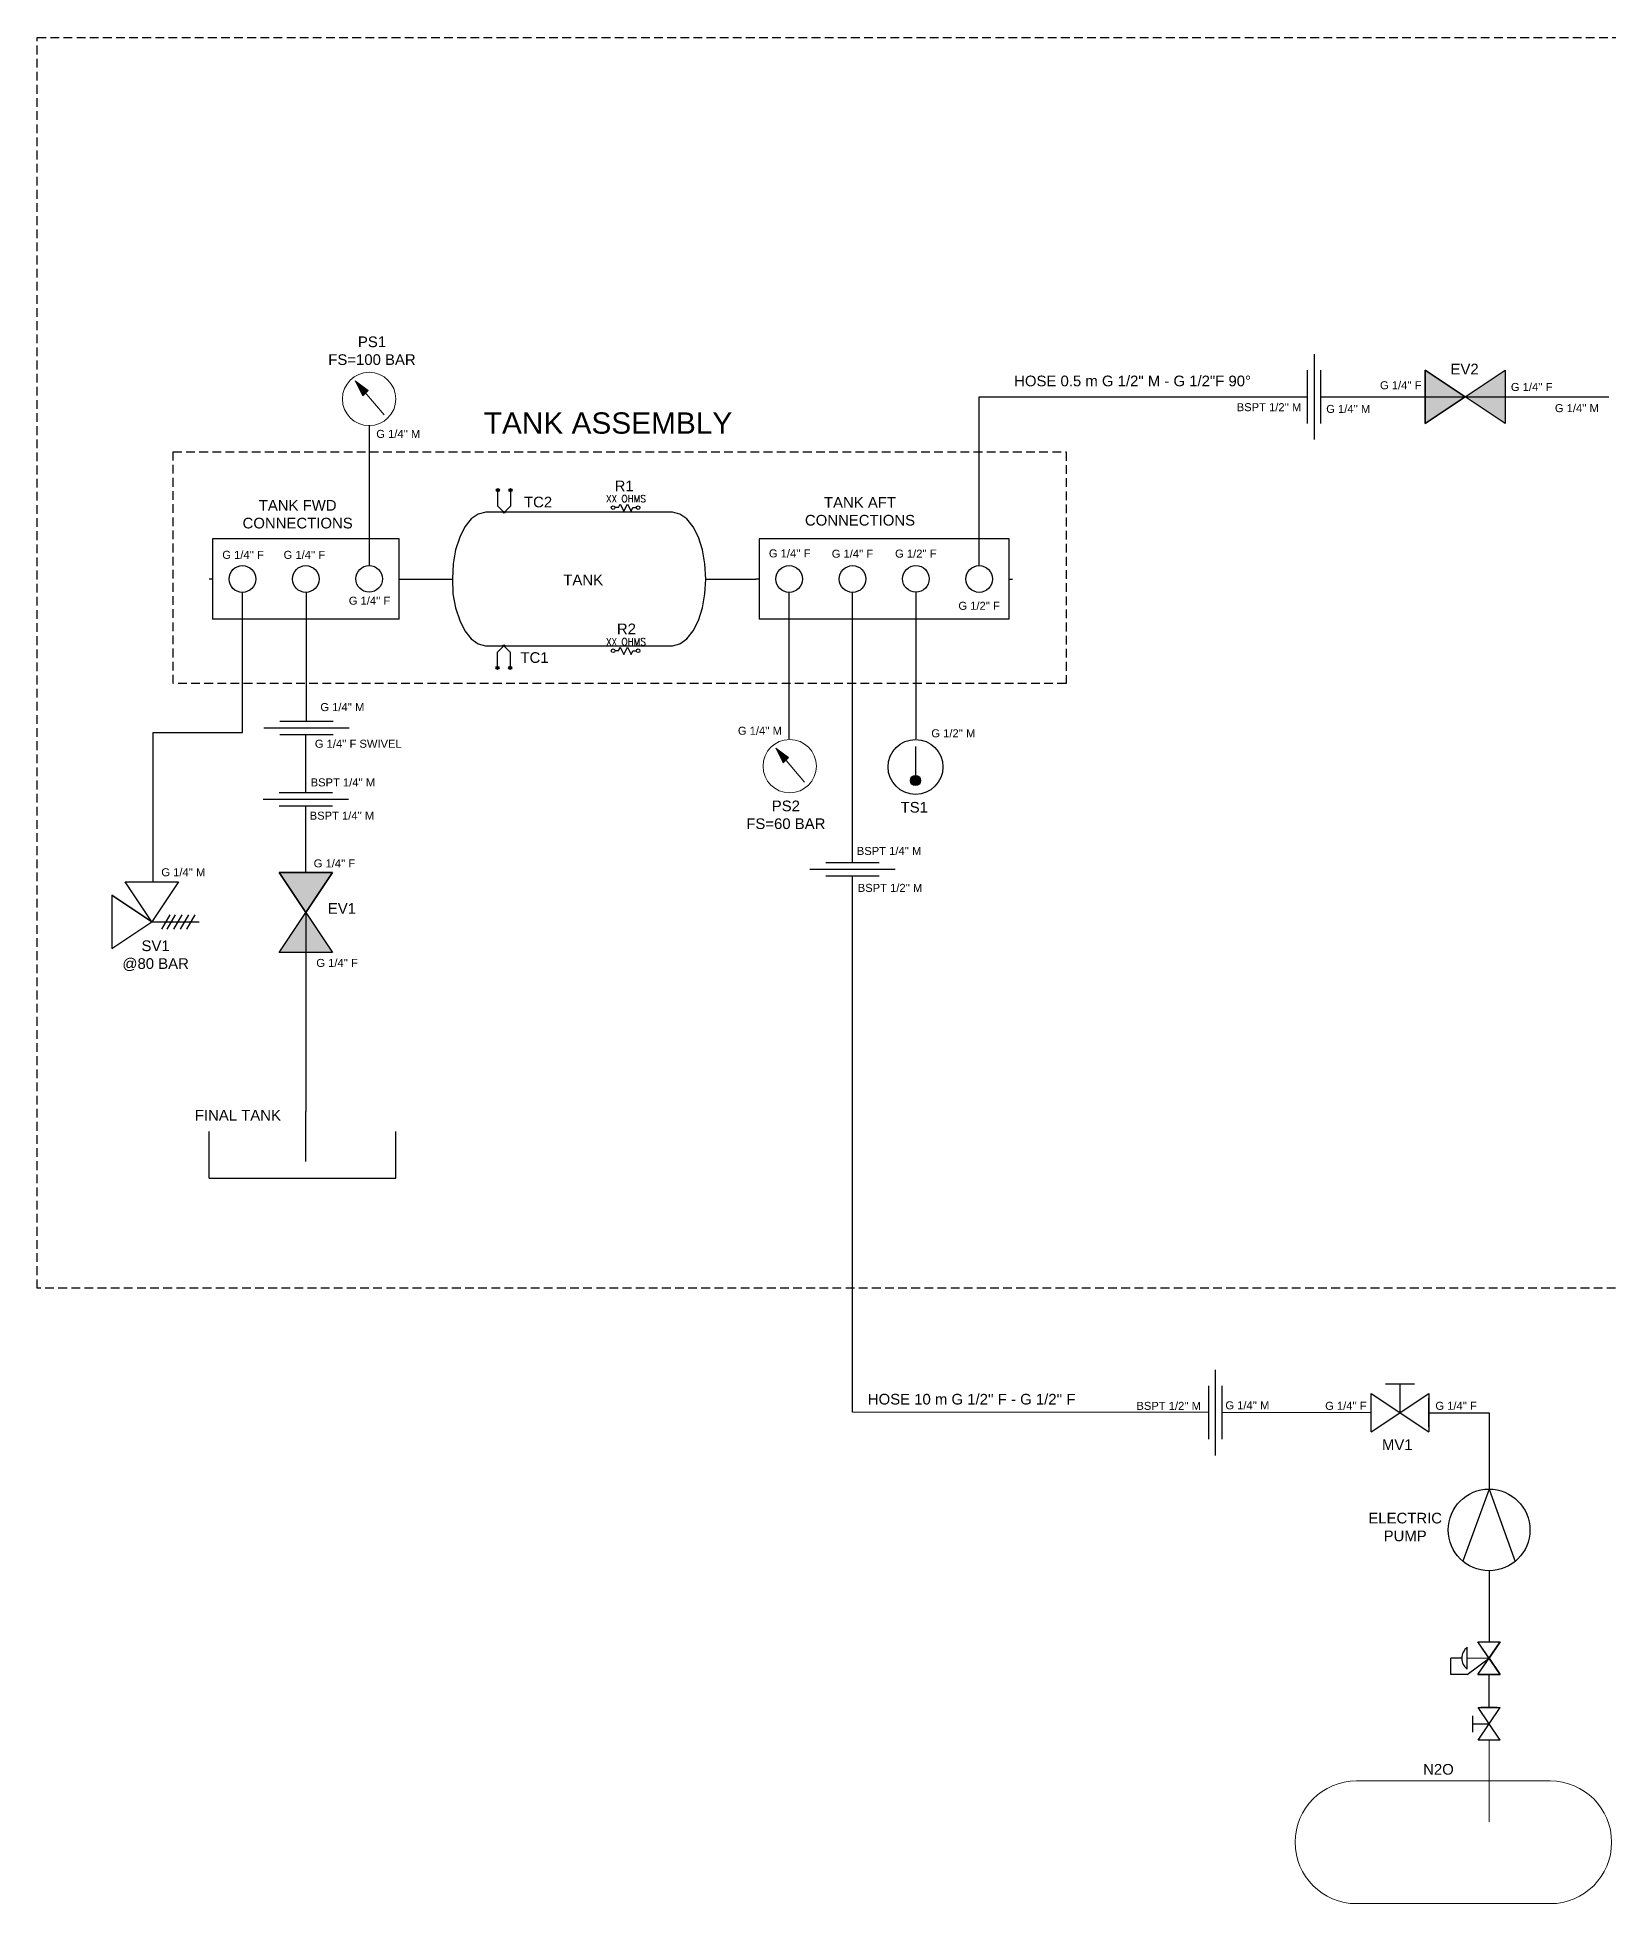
# Model space of a CAD drawing. Header units: inches. Extents: x 35.2 to 102.5, y -15.3 to 27.4.
# Drawn here: x 35.2 to 71.12, y -15.3 to 27.36 of the extents above; entities that cross this region are included whole.
import ezdxf
from ezdxf.enums import TextEntityAlignment as Align

# ---------------------------------------------------------------- set-up
doc = ezdxf.new("R2010")
doc.units = ezdxf.units.IN
doc.header["$MEASUREMENT"] = 0
doc.linetypes.add('TransientTextAxis', pattern=[0.3, 0.2, -0.1, 0, 0])
for name, color, linetype in [('MISC', 7, 'Continuous'), ('SYMS', 7, 'Continuous'), ('WIRES', 7, 'Continuous')]:
    doc.layers.add(name, color=color, linetype=linetype)
doc.styles.add('SIMPLEX', font='SIMPLEX')
doc.styles.add('WD', font='romans.shx')

# ---------------------------------------------------------------- blocks, each defined once
blk = doc.blocks.new('HRE1T')
for p, q in [((-0.125, 0), (-0.188, 0)), ((-0.125, 0), (-0.094, 0.062)), ((-0.094, 0.062), (-0.031, -0.062)), ((-0.031, -0.062), (0.031, 0.062)), ((0.031, 0.062), (0.094, -0.062)), ((0.094, -0.062), (0.125, 0)), ((0.125, 0), (0.188, 0))]:
    blk.add_line(p, q)
for centre in [(-0.218, 0), (0.218, 0)]:
    blk.add_circle(centre, 0.0322)
at = {"style": 'WD'}
for tag, width, p in [('INST', 0.7, (0, 0.888)), ('DESC1', 0.7, (0, 0.562)), ('LOC', 0.7, (0, 0.719)), ('DESC2', 0.7, (0, 0.406)), ('RATING1', 0.9, (0.006, 0.094))]:
    blk.add_attdef(tag, text='', height=0.125, dxfattribs=dict(at, width=width)).set_placement(p, align=Align.CENTER)
blk.add_attdef('TAG1', text='', height=0.125, dxfattribs=at).set_placement((0, 0.25), align=Align.CENTER)
for tag, p, height, flags in [('X4TERM01', (-0.25, 0), 0.0125, 1), ('FAMILY', (0.205, 0.152), 0.01, 9), ('X1TERM02', (0.25, 0), 0.0125, 1)]:
    blk.add_attdef(tag, p, '', height=height, dxfattribs=dict(at, flags=flags))
at = {"linetype": 'Continuous', "style": 'WD', "flags": 9}
for tag, p in [('ASSYCODE', (0.219, 0.062)), ('MFG', (0.228, 0.089)), ('CAT', (0.23, 0.108))]:
    blk.add_attdef(tag, text='', height=0.01, dxfattribs=at).set_placement(p, align=Align.CENTER)
at = {"linetype": 'Continuous', "style": 'WD', "flags": 8}
blk.add_attdef('TERM01', text='', height=0.125, dxfattribs=at).set_placement((-0.312, -0.047), align=Align.TOP_RIGHT)
at = {"style": 'WD', "width": 0.9}
blk.add_attdef('RATING2', text='', height=0.125, dxfattribs=at).set_placement((0.006, -0.125), align=Align.TOP_CENTER)
at = {"linetype": 'Continuous', "style": 'WD', "flags": 8}
blk.add_attdef('TERM02', text='', height=0.125, dxfattribs=at).set_placement((0.312, -0.047), align=Align.TOP_LEFT)
blk = doc.blocks.new('VTK1_TANK')
at = {"ltscale": 3.2258}
for p, q in [((0.174, 0.565), (0.117, 0.49)), ((0.242, 0.609), (0.174, 0.565)), ((0.312, 0.625), (0.242, 0.609)), ((2.062, 0.625), (0.312, 0.625)), ((2.13, 0.609), (2.062, 0.625)), ((2.198, 0.565), (2.13, 0.609)), ((2.255, 0.49), (2.198, 0.565)), ((0.117, 0.49), (0.068, 0.391)), ((0.068, -0.388), (0.117, -0.487)), ((0.117, -0.487), (0.174, -0.562)), ((2.198, -0.562), (2.255, -0.487)), ((0.174, -0.562), (0.242, -0.607)), ((0.242, -0.607), (0.31, -0.625)), ((0.312, -0.625), (2.062, -0.625)), ((2.062, -0.625), (2.13, -0.607)), ((2.13, -0.607), (2.198, -0.562))]:
    blk.add_line(p, q, dxfattribs=at)
at = {"ltscale": 25.4, "flags": 128}
blk.add_lwpolyline([(2.062, -0.625), (2.13, -0.607), (2.198, -0.562), (2.255, -0.487), (2.305, -0.388), (2.344, -0.271), (2.364, -0.138), (2.375, 0), (2.364, 0.141), (2.344, 0.273), (2.305, 0.391), (2.255, 0.49), (2.198, 0.565), (2.13, 0.609), (2.062, 0.625), (0.312, 0.625), (0.242, 0.609), (0.174, 0.565), (0.117, 0.49), (0.068, 0.391), (0.029, 0.273), (0.008, 0.141), (0, 0.003), (0.005, -0.138), (0.029, -0.271), (0.068, -0.388), (0.117, -0.487), (0.174, -0.562), (0.242, -0.607), (0.31, -0.625)], close=True, dxfattribs=at)
at = {"style": 'WD'}
blk.add_attdef('XREF', (2.406, 0.291), '', height=0.0625, rotation=0.0625, dxfattribs=at)
for tag, p in [('INST', (1.203, 0.17)), ('LOC', (1.179, 0.008)), ('TAG1', (1.197, -0.201))]:
    blk.add_attdef(tag, text='', height=0.125, dxfattribs=at).set_placement(p, align=Align.CENTER)
blk.add_attdef('TERM01', text='', height=0.0625, dxfattribs=at).set_placement((-0.03, 0.018), align=Align.RIGHT)
for tag, p, height in [('X4TERM01', (0, 0), 0.005), ('X1TERM02', (2.375, 0), 0.005), ('TERM02', (2.41, 0.021), 0.0625), ('RATING1', (2.442, -0.235), 0.125), ('DESC1', (2.442, -0.451), 0.125), ('DESC2', (2.442, -0.635), 0.125), ('DESC3', (2.442, -0.825), 0.125), ('WDTAGALT', (2.466, -1.015), 0.125)]:
    blk.add_attdef(tag, p, '', height=height, dxfattribs=at)
at = {"style": 'WD', "flags": 1}
for tag, p in [('WDTYPE', (1.088, 0.053)), ('FAMILY', (1.204, 0.105)), ('CAT', (1.201, 0.073)), ('MFG', (1.203, 0.038)), ('ASSYCODE', (1.231, 0.003))]:
    blk.add_attdef(tag, text='', height=0.01, dxfattribs=at).set_placement(p, align=Align.CENTER)
blk = doc.blocks.new('HTK1_RESERVOIR')
for p, q in [((0, -0.469), (0, 0)), ((-0.906, -0.625), (-0.906, -0.188)), ((0.844, -0.625), (0.844, -0.188)), ((-0.906, -0.625), (0.844, -0.625))]:
    blk.add_line(p, q)
at = {"style": 'WD', "width": 0.7}
for tag, p in [('INST', (-0.977, 0.156)), ('LOC', (-0.977, 0)), ('TAG1', (-0.977, -0.156))]:
    blk.add_attdef(tag, text='', height=0.125, dxfattribs=at).set_placement(p, align=Align.RIGHT)
at = {"style": 'WD'}
for tag, p, height, flags in [('X2TERM01', (0, 0), 0.005, 1), ('WDBLKNAM', (-0.573, -0.68), 0.01, 9), ('FAMILY', (-0.571, -0.563), 0.01, 9)]:
    blk.add_attdef(tag, p, '', height=height, dxfattribs=dict(at, flags=flags))
at = {"style": 'WD', "width": 0.7}
for tag, p, height in [('TERM01', (0.012, -0.062), 0.0625), ('RATING1', (0.938, -0.688), 0.125)]:
    blk.add_attdef(tag, p, '', height=height, dxfattribs=at)
at = {"style": 'WD'}
blk.add_attdef('XREF', text='', height=0.0625, dxfattribs=at).set_placement((-0.938, -0.688), align=Align.RIGHT)
at = {"linetype": 'Continuous', "style": 'WD', "flags": 9}
for tag, p in [('CAT', (-0.571, -0.594)), ('ASSYCODE', (-0.571, -0.656)), ('MFG', (-0.571, -0.625))]:
    blk.add_attdef(tag, p, '', height=0.01, dxfattribs=at)
at = {"flags": 1}
blk.add_attdef('WDTYPE', (-0.571, -0.75), '', height=0.01, dxfattribs=at)
at = {"style": 'WD', "width": 0.7}
for tag, p in [('DESC1', (-0.008, -0.844)), ('DESC2', (-0.008, -1)), ('WDTAGALT', (-0.008, -1.344)), ('DESC3', (-0.008, -1.188))]:
    blk.add_attdef(tag, text='', height=0.125, dxfattribs=at).set_placement(p, align=Align.CENTER)
blk = doc.blocks.new('HMN1_MANIFOLD_3P')
for p, q in [((1.75, 0.375), (0, 0.375)), ((0, 0.375), (0, -0.375)), ((1.75, -0.375), (1.75, 0.375)), ((0, 0), (-0.031, 0)), ((1.75, 0), (1.781, 0)), ((1.75, -0.375), (0, -0.375))]:
    blk.add_line(p, q)
for centre in [(0.281, 0), (0.875, 0), (1.469, 0.001)]:
    blk.add_circle(centre, 0.125)
at = {"style": 'WD', "width": 0.7}
for tag, height, p in [('INST', 0.125, (-0.062, 0.781)), ('LOC', 0.125, (-0.062, 0.625)), ('TAG1', 0.125, (-0.062, 0.469)), ('TERM01', 0.0625, (-0.062, 0.062)), ('RATING1', 0.125, (-0.062, -0.594)), ('DESC1', 0.125, (-0.064, -0.747)), ('DESC2', 0.125, (-0.064, -0.904)), ('DESC3', 0.125, (-0.064, -1.06)), ('WDTAGALT', 0.125, (-0.064, -1.216))]:
    blk.add_attdef(tag, text='', height=height, dxfattribs=at).set_placement(p, align=Align.RIGHT)
at = {"style": 'WD', "flags": 1}
for tag, p in [('X4TERM01', (-0.031, 0)), ('X2TERM03', (0.281, 0.125)), ('X2TERM05', (0.875, 0.125)), ('X2TERM07', (1.469, 0.125)), ('X1TERM08', (1.781, 0)), ('X8TERM02', (0.281, -0.125)), ('X8TERM04', (0.875, -0.125)), ('X8TERM06', (1.469, -0.123))]:
    blk.add_attdef(tag, p, '', height=0.005, rotation=90, dxfattribs=at)
at = {"style": 'WD'}
for tag, p, flags in [('WDTYPE', (0.062, 0.062), 1), ('WDBLKNAM', (1.611, -0.469), 9), ('FAMILY', (1.612, -0.5), 9)]:
    blk.add_attdef(tag, p, '', height=0.01, dxfattribs=dict(at, flags=flags))
at = {"style": 'WD', "width": 0.7}
blk.add_attdef('TERM08', (1.812, 0.062), '', height=0.0625, dxfattribs=at)
at = {"style": 'WD'}
blk.add_attdef('XREF', (1.812, -0.25), '', height=0.0625, dxfattribs=at)
at = {"linetype": 'Continuous', "style": 'WD', "flags": 9}
for tag, p in [('MFG', (1.625, -0.531)), ('CAT', (1.625, -0.562)), ('ASSYCODE', (1.65, -0.594))]:
    blk.add_attdef(tag, text='', height=0.01, dxfattribs=at).set_placement(p, align=Align.CENTER)
blk = doc.blocks.new('VMT1_PRESSURE_GAUGE')
blk.add_hatch(color=7).paths.add_polyline_path([(-0.13, 0.17), (-0.06, 0.03), (-0.01, 0.08)])
at = {"color": 7, "linetype": 'Continuous', "lineweight": 0, "ltscale": 645.15999}
for p, q in [((-0.13, 0.17), (0.14, -0.15)), ((-0.13, 0.17), (-0.06, 0.03)), ((-0.13, 0.17), (-0.01, 0.08)), ((-0.06, 0.03), (-0.01, 0.08))]:
    blk.add_line(p, q, dxfattribs=at)
at = {"color": 255, "linetype": 'Continuous', "lineweight": 0, "ltscale": 25.4, "flags": 128}
blk.add_lwpolyline([(-0.13, 0.17), (-0.06, 0.03), (-0.01, 0.08)], close=True, dxfattribs=at)
at = {"color": 7, "linetype": 'Continuous', "lineweight": 0, "ltscale": 645.15999}
blk.add_circle((0, 0), 0.25, dxfattribs=at)
at = {"style": 'WD', "width": 0.7}
for tag, p in [('DESC1', (-0.287, 0.187)), ('DESC2', (-0.287, 0.062)), ('DESC3', (-0.287, -0.063)), ('WDTAGALT', (-0.287, -0.188))]:
    blk.add_attdef(tag, text='', height=0.0938, dxfattribs=at).set_placement(p, align=Align.RIGHT)
at = {"style": 'WD'}
for tag, p, height, flags in [('X2TERM01', (0, 0.25), 0.005, 1), ('FAMILY', (-0.094, -0.094), 0.01, 9), ('WDBLKNAM', (-0.095, -0.219), 0.01, 9), ('X8TERM02', (0, -0.25), 0.005, 1)]:
    blk.add_attdef(tag, p, '', height=height, dxfattribs=dict(at, flags=flags))
at = {"style": 'WD', "width": 0.7}
for tag, p, height in [('TERM01', (0.031, 0.281), 0.0625), ('INST', (0.275, 0.156), 0.0938), ('TAG1', (0.275, -0.094), 0.0938), ('LOC', (0.275, 0.031), 0.0938), ('RATING1', (0.219, -0.25), 0.0938), ('TERM02', (0.031, -0.344), 0.0625)]:
    blk.add_attdef(tag, p, '', height=height, dxfattribs=at)
at = {"flags": 1}
blk.add_attdef('WDTYPE', (0.094, 0.062), '', height=0.01, dxfattribs=at)
at = {"linetype": 'Continuous', "style": 'WD', "flags": 9}
for tag, p in [('CAT', (-0.094, -0.125)), ('MFG', (-0.094, -0.156)), ('ASSYCODE', (-0.094, -0.188))]:
    blk.add_attdef(tag, p, '', height=0.01, dxfattribs=at)
at = {"style": 'WD'}
blk.add_attdef('XREF', text='', height=0.0625, dxfattribs=at).set_placement((-0.25, -0.281), align=Align.RIGHT)
blk = doc.blocks.new('VGVA1_GATE_VALVE_CLOS')
h = blk.add_hatch(color=256)
h.paths.add_polyline_path([(0, 0), (0.25, 0.375), (-0.25, 0.375)])
h.paths.add_polyline_path([(-0.25, -0.375), (0.25, -0.375), (0, 0)])
h.paths.add_polyline_path([(-0.001, -0.001), (0.039, -0.001), (0.039, 0.006), (-0.001, 0.006)], flags=9)
h.paths.add_polyline_path([(0.062, -0.004), (0.439, -0.004), (0.439, 0.09), (0.062, 0.09)], flags=9)
h.paths.add_polyline_path([(-0.001, 0.374), (0.039, 0.374), (0.039, 0.381), (-0.001, 0.381)], flags=9)
h.paths.add_polyline_path([(-0.001, -0.376), (0.037, -0.376), (0.037, -0.369), (-0.001, -0.369)], flags=9)
at = {"ltscale": 3.2258}
for p, q in [((-0.25, 0.375), (0.25, -0.375)), ((-0.25, -0.375), (0.25, 0.375)), ((0.25, 0.375), (-0.25, 0.375)), ((0.25, -0.375), (-0.25, -0.375))]:
    blk.add_line(p, q, dxfattribs=at)
at = {"ltscale": 25.4, "flags": 128}
for points in [[(0.25, 0.375), (0, 0), (-0.25, 0.375)], [(-0.25, -0.375), (0, 0), (0.25, -0.375)]]:
    blk.add_lwpolyline(points, close=True, dxfattribs=at)
at = {"style": 'WD'}
for tag, p, height in [('X2TERM03', (0, 0.375), 0.005), ('TERM03', (0.02, 0.388), 0.0625), ('X1TERM02', (0, 0), 0.005), ('TERM02', (0.075, 0.012), 0.0625), ('RATING1', (0.274, -0.186), 0.125), ('DESC1', (0.274, -0.403), 0.125), ('X8TERM01', (0, -0.375), 0.005), ('TERM01', (0.029, -0.455), 0.0625), ('DESC2', (0.274, -0.586), 0.125), ('DESC3', (0.274, -0.776), 0.125), ('WDTAGALT', (0.274, -0.944), 0.125)]:
    blk.add_attdef(tag, p, '', height=height, dxfattribs=at)
blk.add_attdef('XREF', text='', height=0.0625, rotation=0.0625, dxfattribs=at).set_placement((0.362, 0.365), align=Align.TOP_CENTER)
at = {"style": 'WD', "flags": 1}
for tag, p in [('INST', (-0.294, 0.207)), ('LOC', (-0.294, 0.031)), ('TAG1', (-0.294, -0.159))]:
    blk.add_attdef(tag, text='', height=0.125, dxfattribs=at).set_placement(p, align=Align.RIGHT)
for tag, p in [('FAMILY', (-0.378, -0.346)), ('WDTYPE', (-0.37, -0.287)), ('CAT', (-0.378, -0.391)), ('MFG', (-0.376, -0.422)), ('ASSYCODE', (-0.348, -0.451))]:
    blk.add_attdef(tag, text='', height=0.01, dxfattribs=at).set_placement(p, align=Align.CENTER)
blk = doc.blocks.new('HMN1_MANIFOLD_4P')
for p, q in [((2.344, 0.375), (0, 0.375)), ((0, 0.375), (0, -0.375)), ((2.344, -0.375), (2.344, 0.375)), ((0, 0), (-0.031, 0)), ((2.344, 0), (2.375, 0)), ((2.344, -0.375), (0, -0.375))]:
    blk.add_line(p, q)
for centre in [(0.281, 0), (0.875, 0), (1.469, 0.001), (2.062, 0)]:
    blk.add_circle(centre, 0.125)
at = {"style": 'WD', "width": 0.7}
for tag, height, p in [('INST', 0.125, (-0.062, 0.781)), ('LOC', 0.125, (-0.062, 0.625)), ('TAG1', 0.125, (-0.062, 0.469)), ('TERM01', 0.0625, (-0.062, 0.062)), ('RATING1', 0.125, (-0.062, -0.594)), ('DESC1', 0.125, (-0.064, -0.747)), ('DESC2', 0.125, (-0.064, -0.904)), ('DESC3', 0.125, (-0.064, -1.06)), ('WDTAGALT', 0.125, (-0.064, -1.216))]:
    blk.add_attdef(tag, text='', height=height, dxfattribs=at).set_placement(p, align=Align.RIGHT)
at = {"style": 'WD', "flags": 1}
for tag, p in [('X4TERM01', (-0.031, 0)), ('X2TERM03', (0.281, 0.125)), ('X2TERM05', (0.875, 0.125)), ('X2TERM07', (1.469, 0.125)), ('X2TERM09', (2.062, 0.125)), ('X1TERM10', (2.375, 0)), ('X8TERM02', (0.281, -0.125)), ('X8TERM04', (0.875, -0.125)), ('X8TERM06', (1.469, -0.123)), ('X8TERM08', (2.062, -0.125))]:
    blk.add_attdef(tag, p, '', height=0.005, rotation=90, dxfattribs=at)
at = {"style": 'WD'}
for tag, p, flags in [('WDTYPE', (0.062, 0.062), 1), ('WDBLKNAM', (2.249, -0.406), 9), ('FAMILY', (2.25, -0.438), 9)]:
    blk.add_attdef(tag, p, '', height=0.01, dxfattribs=dict(at, flags=flags))
at = {"style": 'WD', "width": 0.7}
blk.add_attdef('TERM10', (2.406, 0.062), '', height=0.0625, dxfattribs=at)
at = {"style": 'WD'}
blk.add_attdef('XREF', (2.406, -0.281), '', height=0.0625, dxfattribs=at)
at = {"linetype": 'Continuous', "style": 'WD', "flags": 9}
for tag, p in [('MFG', (2.263, -0.469)), ('CAT', (2.263, -0.5)), ('ASSYCODE', (2.288, -0.531))]:
    blk.add_attdef(tag, text='', height=0.01, dxfattribs=at).set_placement(p, align=Align.CENTER)
blk = doc.blocks.new('VFI1_UNION')
at = {"ltscale": 3.2258}
for p, q in [((-0.4, -0.063), (0.4, -0.063)), ((-0.25, 0), (0.25, 0)), ((-0.25, -0.125), (0.25, -0.125))]:
    blk.add_line(p, q, dxfattribs=at)
at = {"style": 'WD'}
blk.add_attdef('WDTAGALT', text='', height=0.125, dxfattribs=at).set_placement((-0.035, 0.116), align=Align.RIGHT)
for tag, p, height in [('RATING1', (0.136, 0.123), 0.125), ('X2TERM02', (0, 0), 0.005), ('TERM02', (0.008, 0.013), 0.0625), ('DESC1', (-0.937, -0.297), 0.125), ('X8TERM01', (0, -0.125), 0.005), ('TERM01', (0.017, -0.206), 0.0625), ('DESC2', (-0.937, -0.481), 0.125), ('DESC3', (-0.937, -0.671), 0.125)]:
    blk.add_attdef(tag, p, '', height=height, dxfattribs=at)
at = {"style": 'WD', "flags": 1}
for tag, height, p in [('WDTYPE', 0.01, (0.506, -0.167)), ('FAMILY', 0.01, (0.614, -0.146)), ('INST', 0.125, (0.078, -0.384)), ('CAT', 0.01, (0.614, -0.19)), ('MFG', 0.01, (0.615, -0.222)), ('ASSYCODE', 0.01, (0.643, -0.251)), ('LOC', 0.125, (0.054, -0.545)), ('TAG1', 0.125, (0.072, -0.755))]:
    blk.add_attdef(tag, text='', height=height, dxfattribs=at).set_placement(p, align=Align.CENTER)
at = {"style": 'WD'}
blk.add_attdef('XREF', text='', height=0.0625, rotation=0.0625, dxfattribs=at).set_placement((0.597, -0.011), align=Align.TOP_CENTER)
blk = doc.blocks.new('HGVA1_PRESS_RELIEF_VAL2')
at = {"ltscale": 3.2258}
for p, q in [((0.065, 0.404), (-0.067, 0.326)), ((0, 0), (0, 0.442)), ((0.065, 0.344), (-0.067, 0.265)), ((0.065, 0.281), (-0.067, 0.202)), ((0.065, 0.218), (-0.067, 0.139)), ((0.375, -0.25), (0.375, 0.25)), ((0.065, 0.17), (-0.067, 0.091)), ((0.25, -0.375), (0, 0)), ((-0.25, -0.375), (0, 0)), ((0.25, -0.375), (-0.25, -0.375))]:
    blk.add_line(p, q, dxfattribs=at)
at = {"ltscale": 25.4, "flags": 128}
for points in [[(0.375, 0.25), (0, 0), (0.375, -0.25)], [(0, 0), (0.25, -0.375), (-0.25, -0.375)]]:
    blk.add_lwpolyline(points, close=True, dxfattribs=at)
at = {"style": 'WD', "flags": 1}
for tag, p in [('INST', (-0.263, 0.497)), ('LOC', (-0.263, 0.314)), ('TAG1', (-0.262, 0.13))]:
    blk.add_attdef(tag, text='', height=0.125, dxfattribs=at).set_placement(p, align=Align.RIGHT)
at = {"style": 'WD'}
blk.add_attdef('XREF', text='', height=0.0625, rotation=0.0625, dxfattribs=at).set_placement((0.539, 0.301), align=Align.TOP_CENTER)
for tag, p, height in [('X1TERM02', (0.375, 0), 0.005), ('TERM02', (0.409, 0.03), 0.0625), ('RATING1', (0.403, -0.154), 0.125), ('DESC1', (0.403, -0.34), 0.125), ('X8TERM01', (0, -0.375), 0.005), ('TERM01', (0.029, -0.455), 0.0625), ('DESC2', (0.403, -0.524), 0.125), ('DESC3', (0.403, -0.714), 0.125), ('WDTAGALT', (0.403, -0.887), 0.125)]:
    blk.add_attdef(tag, p, '', height=height, dxfattribs=at)
at = {"style": 'WD', "flags": 1}
for tag, p in [('WDTYPE', (-0.321, -0.173)), ('FAMILY', (-0.328, -0.232)), ('CAT', (-0.328, -0.276)), ('MFG', (-0.326, -0.308)), ('ASSYCODE', (-0.298, -0.337))]:
    blk.add_attdef(tag, text='', height=0.01, dxfattribs=at).set_placement(p, align=Align.CENTER)
blk = doc.blocks.new('HTC1R')
for p, q in [((0.018, 0.044), (0.107, -0.044)), ((0.125, 0), (0.688, 0)), ((0.688, 0), (0.938, -0.25)), ((0.018, -0.456), (0.107, -0.544)), ((0.688, -0.5), (0.125, -0.5)), ((0.938, -0.25), (0.688, -0.5))]:
    blk.add_line(p, q)
for centre, radius in [((0.062, 0), 0.0625), ((0.062, -0.5), 0.0625), ((0.938, -0.25), 0.0313), ((0.938, -0.25), 0.0163)]:
    blk.add_circle(centre, radius)
at = {"color": 7, "style": 'WD', "flags": 1}
for tag, p in [('X4TERM01', (0, 0)), ('X2TERM01', (0.062, 0.062)), ('X4TERM02', (0, -0.5)), ('X8TERM02', (0.062, -0.562))]:
    blk.add_attdef(tag, p, '', height=0.0125, dxfattribs=at)
at = {"style": 'WD'}
for tag, p, width in [('RATING1', (0.188, 0.062), 0.9), ('INST', (1.188, 0.14), 0.7), ('LOC', (1.188, -0.029), 0.7), ('TAG1', (1.186, -0.186), 0.9), ('WDTAGALT', (1.188, -0.75), 0.7), ('DESC1', (1.184, -0.429), 0.7), ('DESC2', (1.184, -0.586), 0.7)]:
    blk.add_attdef(tag, p, '', height=0.125, dxfattribs=dict(at, width=width))
at = {"linetype": 'Continuous', "style": 'WD', "flags": 8}
for tag, p in [('TERM01', (0.188, -0.062)), ('TERM02', (0.188, -0.562))]:
    blk.add_attdef(tag, text='', height=0.125, dxfattribs=at).set_placement(p, align=Align.TOP_LEFT)
at = {"linetype": 'Continuous', "style": 'WD'}
for tag, p, flags in [('CAT', (1.02, -0.235), 1), ('MFG', (1.02, -0.253), 1), ('ASSYCODE', (1.033, -0.288), 9)]:
    blk.add_attdef(tag, p, '', height=0.01, dxfattribs=dict(at, flags=flags))
at = {"style": 'WD', "flags": 9}
blk.add_attdef('FAMILY', (1.025, -0.224), '', height=0.01, dxfattribs=at)
blk = doc.blocks.new('VMT1_THERMOMETER')
h = blk.add_hatch(color=7)
edge = h.paths.add_edge_path()
edge.add_arc((0, -0.124), 0.0465, 0, 360)
blk.add_line((0, 0.186), (0, -0.125))
for centre, radius in [((0, 0), 0.25), ((0, -0.124), 0.0465)]:
    blk.add_circle(centre, radius)
at = {"style": 'WD', "width": 0.7}
for tag, p, height in [('TERM01', (0.031, 0.281), 0.0625), ('INST', (0.275, 0.156), 0.0938), ('TAG1', (0.275, -0.094), 0.0938), ('LOC', (0.275, 0.031), 0.0938), ('RATING1', (0.25, -0.25), 0.0938), ('TERM02', (0.031, -0.344), 0.0625)]:
    blk.add_attdef(tag, p, '', height=height, dxfattribs=at)
for tag, p in [('DESC1', (-0.287, 0.125)), ('DESC2', (-0.287, 0)), ('WDTAGALT', (-0.287, -0.25)), ('DESC3', (-0.287, -0.125))]:
    blk.add_attdef(tag, text='', height=0.0938, dxfattribs=at).set_placement(p, align=Align.RIGHT)
at = {"style": 'WD'}
for tag, p, height, flags in [('X2TERM01', (0, 0.25), 0.005, 1), ('WDBLKNAM', (-0.126, 0), 0.01, 9), ('FAMILY', (-0.125, 0.125), 0.01, 9), ('X8TERM02', (0, -0.25), 0.005, 1)]:
    blk.add_attdef(tag, p, '', height=height, dxfattribs=dict(at, flags=flags))
at = {"linetype": 'Continuous', "style": 'WD', "flags": 9}
for tag, p in [('ASSYCODE', (-0.125, 0.031)), ('CAT', (-0.125, 0.094)), ('MFG', (-0.125, 0.062))]:
    blk.add_attdef(tag, p, '', height=0.01, dxfattribs=at)
at = {"flags": 1}
blk.add_attdef('WDTYPE', (0.094, 0.062), '', height=0.01, dxfattribs=at)
at = {"style": 'WD'}
blk.add_attdef('XREF', text='', height=0.0625, dxfattribs=at).set_placement((-0.187, -0.375), align=Align.RIGHT)
blk = doc.blocks.new('HTK1_PRESSURIZED_RESERVOIR')
at = {"color": 7, "linetype": 'Continuous', "lineweight": 0, "ltscale": 645.15999}
for p, q in [((0, -0.25), (0, 0)), ((-0.4062, -0.1246), (0.1875, -0.1246)), ((-0.4062, -0.5004), (0.1875, -0.5004))]:
    blk.add_line(p, q, dxfattribs=at)
for centre, start, end in [((-0.4062, -0.3125), 90, 270), ((0.1875, -0.3125), 270, 90)]:
    blk.add_arc(centre, 0.1879, start, end, dxfattribs=at)
at = {"style": 'WD', "width": 0.7}
for tag, p in [('INST', (-0.0708, 0.2187)), ('LOC', (-0.0708, 0.0625)), ('TAG1', (-0.0708, -0.0938))]:
    blk.add_attdef(tag, text='', height=0.125, dxfattribs=at).set_placement(p, align=Align.RIGHT)
at = {"style": 'WD'}
for tag, p, height, flags in [('X2TERM01', (0, 0), 0.005, 1), ('FAMILY', (-0.2583, -0.25), 0.01, 9), ('WDBLKNAM', (-0.2589, -0.375), 0.01, 9)]:
    blk.add_attdef(tag, p, '', height=height, dxfattribs=dict(at, flags=flags))
at = {"style": 'WD', "width": 0.7}
for tag, p, height in [('TERM01', (0.0312, -0.0938), 0.0625), ('RATING1', (0.4062, -0.375), 0.125)]:
    blk.add_attdef(tag, p, '', height=height, dxfattribs=at)
at = {"linetype": 'Continuous', "style": 'WD', "flags": 9}
for tag, p in [('CAT', (-0.2583, -0.2813)), ('ASSYCODE', (-0.2583, -0.3438)), ('MFG', (-0.2583, -0.3125))]:
    blk.add_attdef(tag, p, '', height=0.01, dxfattribs=at)
at = {"style": 'WD'}
blk.add_attdef('XREF', text='', height=0.0625, dxfattribs=at).set_placement((-0.625, -0.375), align=Align.RIGHT)
at = {"flags": 1}
blk.add_attdef('WDTYPE', (-0.2583, -0.4375), '', height=0.01, dxfattribs=at)
at = {"style": 'WD', "width": 0.7}
for tag, p in [('DESC1', (-0.1333, -0.6563)), ('DESC2', (-0.1333, -0.8125)), ('DESC3', (-0.1333, -1)), ('WDTAGALT', (-0.1333, -1.1563))]:
    blk.add_attdef(tag, text='', height=0.125, dxfattribs=at).set_placement(p, align=Align.CENTER)
blk = doc.blocks.new('VGVA1_BACK_PRESS_REG')
at = {"ltscale": 3.2258}
for p, q in [((-0.875, -0.375), (-0.875, 0)), ((-0.625, 0), (-0.875, 0)), ((-0.5, -0.375), (0, 0)), ((-0.254, -0.375), (0.254, 0.375)), ((0.254, -0.375), (-0.254, 0.375)), ((-0.254, 0.375), (0.254, 0.375)), ((-0.5, -0.375), (-0.875, -0.375)), ((-0.254, -0.375), (0.254, -0.375))]:
    blk.add_line(p, q, dxfattribs=at)
at = {"color": 7, "linetype": 'Continuous', "lineweight": 0, "ltscale": 3.2258}
for p, q in [((-0.5, -0.25), (-0.5, 0.25)), ((0, 0), (-0.5, 0))]:
    blk.add_line(p, q, dxfattribs=at)
at = {"ltscale": 25.4}
for p, q in [((-0.5, -0.25), (-0.5, 0.25)), ((-0.254, 0.375), (0.254, 0.375)), ((0, 0), (-0.254, 0.375)), ((-0.254, -0.375), (0, 0)), ((0.254, 0.375), (0, 0)), ((0, 0), (0.254, -0.375)), ((0.254, -0.375), (-0.254, -0.375))]:
    blk.add_line(p, q, dxfattribs=at)
at = {"color": 7, "linetype": 'Continuous', "lineweight": 0, "ltscale": 3.2258}
blk.add_arc((-0.312, 0), 0.312, 126.8699, 233.1301, dxfattribs=at)
at = {"ltscale": 25.4}
blk.add_arc((-0.312, 0), 0.312, 126.8699, 233.1301, dxfattribs=at)
at = {"style": 'WD', "flags": 1}
for tag, p in [('TAG1', (-0.725, 0.323)), ('INST', (-0.697, 0.693)), ('LOC', (-0.715, 0.532))]:
    blk.add_attdef(tag, text='', height=0.125, dxfattribs=at).set_placement(p, align=Align.RIGHT)
at = {"style": 'WD'}
for tag, p, height in [('TERM01', (0.028, 0.391), 0.0625), ('X4TERM03', (-0.875, 0), 0.005), ('TERM03', (-0.847, 0.016), 0.0625), ('X2TERM01', (0, 0.375), 0.005), ('RATING1', (0.3, 0.011), 0.125), ('X8TERM02', (0, -0.375), 0.005), ('TERM02', (0.038, -0.449), 0.0625), ('DESC1', (0.3, -0.205), 0.125), ('DESC2', (0.3, -0.389), 0.125), ('WDTAGALT', (0.3, -0.769), 0.125), ('DESC3', (0.3, -0.579), 0.125)]:
    blk.add_attdef(tag, p, '', height=height, dxfattribs=at)
blk.add_attdef('XREF', text='', height=0.0625, rotation=0.0625, dxfattribs=at).set_placement((0.389, 0.375), align=Align.TOP_CENTER)
at = {"style": 'WD', "flags": 1}
for tag, p in [('FAMILY', (-0.813, -0.438)), ('CAT', (-0.813, -0.482)), ('MFG', (-0.811, -0.514)), ('ASSYCODE', (-0.783, -0.543)), ('WDTYPE', (-0.687, -0.477))]:
    blk.add_attdef(tag, text='', height=0.01, dxfattribs=at).set_placement(p, align=Align.CENTER)
blk = doc.blocks.new('VGVA1_SCREW_DOWN_VALVE')
for p, q in [((0.25, -0.375), (-0.25, 0.375)), ((-0.25, -0.375), (0.25, 0.375)), ((-0.25, 0.375), (0.25, 0.375)), ((0.187, 0.375), (-0.188, 0.375)), ((-0.375, -0.188), (-0.375, 0.187)), ((-0.375, 0), (0, 0)), ((0.25, -0.375), (-0.25, -0.375)), ((0.187, -0.375), (-0.188, -0.375))]:
    blk.add_line(p, q)
at = {"style": 'WD'}
for tag, p, height in [('X2TERM02', (0, 0.375), 0.005), ('TERM02', (0.009, 0.388), 0.0625), ('RATING1', (0.272, -0.134), 0.125), ('DESC1', (0.272, -0.35), 0.125), ('X8TERM01', (0, -0.375), 0.005), ('TERM01', (0.026, -0.447), 0.0625), ('DESC2', (0.272, -0.534), 0.125), ('DESC3', (0.272, -0.724), 0.125), ('WDTAGALT', (0.272, -0.9), 0.125)]:
    blk.add_attdef(tag, p, '', height=height, dxfattribs=at)
blk.add_attdef('XREF', text='', height=0.0625, rotation=0.0625, dxfattribs=at).set_placement((0.4, 0.326), align=Align.TOP_CENTER)
at = {"style": 'WD', "width": 0.7, "flags": 1}
blk.add_attdef('TAG1', text='', height=0.125, dxfattribs=at).set_placement((-0.476, 0.108), align=Align.RIGHT)
at = {"style": 'WD', "width": 0.7}
for tag, p in [('INST', (-0.476, -0.068)), ('LOC', (-0.476, -0.235))]:
    blk.add_attdef(tag, text='', height=0.125, dxfattribs=at).set_placement(p, align=Align.RIGHT)
at = {"style": 'WD', "flags": 1}
for tag, p in [('WDTYPE', (-0.168, -0.021)), ('FAMILY', (-0.158, -0.04)), ('CAT', (-0.158, -0.085)), ('MFG', (-0.157, -0.116)), ('ASSYCODE', (-0.129, -0.145))]:
    blk.add_attdef(tag, text='', height=0.01, dxfattribs=at).set_placement(p, align=Align.CENTER)

msp = doc.modelspace()

# ---------------------------------------------------------------- linework, layer by layer
for p, q in [((56.735, 19.146), (64.241, 19.146)), ((64.546, 19.146), (71.123, 19.146)), ((41.339, 7.359), (41.339, 2.809)), ((61.98, -4.071), (53.84, -4.063)), ((65.69, -4.074), (62.285, -4.071)), ((68.389, -5.821), (67.788, -7.47)), ((68.389, -5.821), (68.986, -7.472))]:
    msp.add_line(p, q)
at = {"color": 240, "linetype": 'TransientTextAxis', "true_color": 0xed1f24}
msp.add_lwpolyline([(35.202, 27.361), (102.481, 27.361), (102.481, -1.228), (35.202, -1.228)], close=True, dxfattribs=at)
at = {"color": 30, "linetype": 'TransientTextAxis', "true_color": 0xf8991e}
msp.add_lwpolyline([(38.305, 17.884), (58.718, 17.884), (58.718, 12.59), (38.305, 12.59)], close=True, dxfattribs=at)
msp.add_circle((68.389, -6.754), 0.934)
at = {"layer": 'WIRES'}
for p, q in [((56.735, 16.421), (56.735, 19.146)), ((42.787, 18.486), (42.787, 15.286)), ((56.735, 15.286), (56.735, 16.421)), ((43.549, 14.981), (44.692, 14.981)), ((50.485, 14.981), (51.628, 14.981)), ((39.891, 11.475), (39.891, 14.676)), ((41.352, 11.733), (41.352, 14.676)), ((52.39, 13.003), (52.39, 14.676)), ((53.84, 8.496), (53.84, 14.676)), ((55.286, 14.678), (55.286, 11.327)), ((52.392, 11.33), (52.392, 13.003)), ((37.847, 11.475), (39.891, 11.475)), ((37.847, 8.047), (37.847, 11.475)), ((41.342, 10.104), (41.342, 11.428)), ((41.339, 8.274), (41.339, 9.799)), ((53.84, -4.063), (53.84, 8.191)), ((66.348, -4.075), (66.355, -4.075)), ((67.013, -4.075), (68.389, -4.075)), ((68.389, -4.075), (68.389, -5.821)), ((68.389, -7.688), (68.389, -9.311)), ((68.389, -10.811), (68.389, -10.061))]:
    msp.add_line(p, q, dxfattribs=at)

# ---------------------------------------------------------------- block references
at = {"xscale": -2.438902001164822, "yscale": 2.438902001164822, "zscale": 2.438902001164822, "rotation": 270}
msp.add_blockref('HGVA1_PRESS_RELIEF_VAL2', (37.82, 7.144), dxfattribs=at)
at = {"layer": 'SYMS'}
for name, p, xscale, yscale, zscale, rotation in [('VFI1_UNION', (64.241, 19.146), 2.438902001164822, 2.438902001164822, 2.438902001164822, 90), ('VGVA1_GATE_VALVE_CLOS', (67.839, 19.146), 2.438902001164822, 2.438902001164822, 2.438902001164822, 90), ('HTC1R', (46.018, 17.047), 0.5784659237524903, 0.5784659237524903, 1.156931847504981, 270), ('HTC1R', (45.721, 12.914), 0.5784659237524903, 0.5784659237524903, 1.156931847504981, 90), ('VFI1_UNION', (53.84, 8.191), 2.438902001164822, 2.438902001164822, 2.438902001164822, 180), ('VFI1_UNION', (61.98, -4.073), 2.438902001164822, 2.438902001164822, 2.438902001164822, 90), ('VGVA1_SCREW_DOWN_VALVE', (66.351, -4.073), 1.763562869648922, 1.763562869648922, 1.763562869648922, 270)]:
    msp.add_blockref(name, p, dxfattribs=dict(at, xscale=xscale, yscale=yscale, zscale=zscale, rotation=rotation))
for name, p, xscale, yscale, zscale in [('VMT1_PRESSURE_GAUGE', (42.787, 19.096), 2.438902001164822, 2.438902001164822, 2.438902001164822), ('VTK1_TANK', (44.692, 14.981), 2.438902001164822, 2.438902001164822, 2.438902001164822), ('HMN1_MANIFOLD_3P', (39.205, 14.981), 2.438902001164822, 2.438902001164822, 2.438902001164822), ('HMN1_MANIFOLD_4P', (51.704, 14.981), 2.438902001164822, 2.438902001164822, 2.438902001164822), ('VFI1_UNION', (41.352, 11.733), 2.438902001164822, 2.438902001164822, 2.438902001164822), ('VMT1_PRESSURE_GAUGE', (52.401, 10.703), 2.438902001164822, 2.438902001164822, 2.438902001164822), ('VMT1_THERMOMETER', (55.278, 10.686), 2.509263705531421, 2.509263705531421, 2.509263705531421), ('VFI1_UNION', (41.339, 10.104), 2.438902001164822, 2.438902001164822, 2.438902001164822), ('VGVA1_GATE_VALVE_CLOS', (41.339, 7.359), 2.438902001164822, 2.438902001164822, 2.438902001164822), ('HTK1_RESERVOIR', (41.339, 2.809), 2.438902001164822, 2.438902001164822, 2.438902001164822), ('HTK1_PRESSURIZED_RESERVOIR', (68.389, -11.561), 7.462734260569758, 7.462734260569758, 7.462734260569758)]:
    msp.add_blockref(name, p, dxfattribs=dict(at, xscale=xscale, yscale=yscale, zscale=zscale))
ref = msp.add_blockref('HRE1T', (48.65, 16.612), dxfattribs=dict(at, xscale=1.312099978354769, yscale=1.312099978354769, zscale=1.312099978354769))
ref.add_attrib('RATING1', 'XX OHMS', dxfattribs={"layer": 'MISC', "height": 0.164, "style": 'WD', "width": 0.9}).set_placement((48.657, 16.735), align=Align.CENTER)
ref = msp.add_blockref('HRE1T', (48.65, 13.34), dxfattribs=dict(at, xscale=1.312099978354769, yscale=1.312099978354769, zscale=1.312099978354769))
ref.add_attrib('RATING1', 'XX OHMS', dxfattribs={"layer": 'MISC', "height": 0.164, "style": 'WD', "width": 0.9}).set_placement((48.657, 13.463), align=Align.CENTER)
for name, p in [('VGVA1_BACK_PRESS_REG', (68.389, -9.686)), ('VGVA1_SCREW_DOWN_VALVE', (68.389, -11.186))]:
    msp.add_blockref(name, p, dxfattribs=at)

# ---------------------------------------------------------------- texts
at = {"color": 1, "attachment_point": 5, "style": 'SIMPLEX'}
for s, width, heights, insert, char_height in [('{\\fArial|b0|i0|c0|p34;\\C152;\\c12285479;PS1\\PFS=100 BAR}', 3.62001, [0], (42.852, 20.197), 0.24389), ('\\A1;{\\fArial|b0|i0|c0|p34;\\C152;\\c12285479;HOSE 0.5 m G 1/2" M - G 1/2"F 90°}', 7.70294, [0.417], (60.239, 19.506), 0.24389), ('{\\fArial|b0|i0|c0|p34;\\C152;\\c12285479;EV2}', 3.62001, [0], (67.829, 19.779), 0.24389), ("\\A1;{\\fArial|b0|i0|c0|p34;\\C85;\\c4766296;G 1/4\\H1x;'' F}", 1.24657, [0], (66.37, 19.408), 0.18292), ("\\A1;{\\fArial|b0|i0|c0|p34;\\C85;\\c4766296;G 1/4\\H1x;'' F}", 1.24657, [0], (69.362, 19.369), 0.18292), ('{\\fArial|b0|i0|c0|p34;\\C30;\\c2005496;TANK ASSEMBLY}', 6.69679, [0], (48.248, 18.542), 0.48778), ("\\A1;{\\fArial|b0|i0|c0|p34;\\C85;\\c4766296;BSPT 1/2'' M}", 3.62001, [0], (63.358, 18.907), 0.18292), ("\\A1;{\\fArial|b0|i0|c0|p34;\\C85;\\c4766296;G 1/4'' M}", 1.24657, [0], (65.169, 18.867), 0.18292), ("\\A1;{\\fArial|b0|i0|c0|p34;\\C85;\\c4766296;G 1/4'' M}", 1.24657, [0], (70.396, 18.885), 0.18292), ("\\A1;{\\fArial|b0|i0|c0|p34;\\C85;\\c4766296;G 1/4'' M}", 1.24657, [0], (43.453, 18.296), 0.18292), ('{\\fArial|b0|i0|c0|p34;\\C152;\\c12285479;R1}', 3.62001, [0], (48.617, 17.11), 0.24389), ('{\\fArial|b0|i0|c0|p34;\\C152;\\c12285479;TANK FWD CONNECTIONS}', 3.62001, [0], (41.153, 16.46), 0.24389), ('{\\fArial|b0|i0|c0|p34;\\C152;\\c12285479;TC2}', 3.62001, [0], (46.649, 16.738), 0.24389), ('{\\fArial|b0|i0|c0|p34;\\C152;\\c12285479;TANK AFT CONNECTIONS}', 3.62001, [0], (54.008, 16.526), 0.24389), ("\\A1;{\\fArial|b0|i0|c0|p34;\\C85;\\c4766296;G 1/4\\H1x;'' F}", 1.24657, [0], (39.905, 15.532), 0.18292), ("\\A1;{\\fArial|b0|i0|c0|p34;\\C85;\\c4766296;G 1/4\\H1x;'' F}", 1.24657, [0], (41.306, 15.532), 0.18292), ("\\A1;{\\fArial|b0|i0|c0|p34;\\C85;\\c4766296;G 1/4\\H1x;'' F}", 1.24657, [0], (52.4, 15.565), 0.18292), ("\\A1;{\\fArial|b0|i0|c0|p34;\\C85;\\c4766296;G 1/4\\H1x;'' F}", 1.24657, [0], (53.837, 15.558), 0.18292), ("\\A1;{\\fArial|b0|i0|c0|p34;\\C85;\\c4766296;G 1/2'' F}", 1.24657, [0], (55.285, 15.56), 0.18292), ('{\\fArial|b0|i0|c0|p34;\\C152;\\c12285479;TANK}', 3.62001, [0], (47.68, 14.961), 0.24389), ("\\A1;{\\fArial|b0|i0|c0|p34;\\C85;\\c4766296;G 1/4\\H1x;'' F}", 1.24657, [0], (42.797, 14.484), 0.18292), ("\\A1;{\\fArial|b0|i0|c0|p34;\\C85;\\c4766296;G 1/2\\H1x;'' F}", 1.24657, [0], (56.732, 14.367), 0.18292), ('{\\fArial|b0|i0|c0|p34;\\C152;\\c12285479;R2}', 3.62001, [0], (48.669, 13.84), 0.24389), ('{\\fArial|b0|i0|c0|p34;\\C152;\\c12285479;TC1}', 3.62001, [0], (46.568, 13.184), 0.24389), ("\\A1;{\\fArial|b0|i0|c0|p34;\\C85;\\c4766296;G 1/4'' M}", 1.24657, [0], (42.175, 12.052), 0.18292), ("\\A1;{\\fArial|b0|i0|c0|p34;\\C85;\\c4766296;G 1/4'' M}", 1.24657, [0], (51.72, 11.512), 0.18292), ("\\A1;{\\fArial|b0|i0|c0|p34;\\C85;\\c4766296;G 1/2'' M}", 1.24657, [0], (56.142, 11.453), 0.18292), ("\\A1;{\\fArial|b0|i0|c0|p34;\\C85;\\c4766296;G 1/4\\H1x;'' F SWIVEL}", 2.21653, [0], (42.539, 11.214), 0.18292), ("\\A1;{\\fArial|b0|i0|c0|p34;\\C85;\\c4766296;BSPT 1/4\\H1x;'' M}", 3.62001, [0], (42.188, 10.331), 0.18292), ('{\\fArial|b0|i0|c0|p34;\\C152;\\c12285479;PS2\\PFS=60 BAR}', 3.62001, [0], (52.313, 9.59), 0.24389), ('{\\fArial|b0|i0|c0|p34;\\C152;\\c12285479;TS1}', 3.62001, [0], (55.249, 9.762), 0.24389), ("\\A1;{\\fArial|b0|i0|c0|p34;\\C85;\\c4766296;BSPT 1/4\\H1x;'' M}", 3.62001, [0], (42.166, 9.571), 0.18292), ("\\A1;{\\fArial|b0|i0|c0|p34;\\C85;\\c4766296;G 1/4\\H1x;'' F}", 1.24657, [0], (41.995, 8.48), 0.18292), ("\\A1;{\\fArial|b0|i0|c0|p34;\\C85;\\c4766296;BSPT 1/4'' M}", 3.62001, [0], (54.673, 8.764), 0.18292), ("\\A1;{\\fArial|b0|i0|c0|p34;\\C85;\\c4766296;G 1/4'' M}", 1.24657, [0], (38.54, 8.277), 0.18292), ("\\A1;{\\fArial|b0|i0|c0|p34;\\C85;\\c4766296;BSPT 1/2'' M}", 3.62001, [0], (54.695, 7.92), 0.18292), ('{\\fArial|b0|i0|c0|p34;\\C152;\\c12285479;EV1}', 3.62001, [0], (42.165, 7.452), 0.24389), ('{\\fArial|b0|i0|c0|p34;\\C152;\\c12285479;SV1\\P@80 BAR}', 3.62001, [0], (37.906, 6.37), 0.24389), ("\\A1;{\\fArial|b0|i0|c0|p34;\\C85;\\c4766296;G 1/4\\H1x;'' F}", 1.24657, [0], (42.055, 6.205), 0.18292), ('{\\fArial|b0|i0|c0|p34;\\C152;\\c12285479;FINAL TANK}', 3.62001, [0], (39.787, 2.725), 0.24389), ("\\A1;{\\fArial|b0|i0|c0|p34;\\C152;\\c12285479;HOSE 10 m G 1/2'' F - G 1/2'' F}", 6.81359, [0.417], (56.561, -3.767), 0.24389), ("\\A1;{\\fArial|b0|i0|c0|p34;\\C85;\\c4766296;BSPT 1/2'' M}", 1.737, [0], (61.065, -3.919), 0.18292), ("\\A1;{\\fArial|b0|i0|c0|p34;\\C85;\\c4766296;G 1/4'' M}", 1.24657, [0], (62.863, -3.907), 0.18292), ("\\A1;{\\fArial|b0|i0|c0|p34;\\C85;\\c4766296;G 1/4\\H1x;'' F}", 1.24657, [0], (65.116, -3.918), 0.18292), ("\\A1;{\\fArial|b0|i0|c0|p34;\\C85;\\c4766296;G 1/4\\H1x;'' F}", 1.24657, [0], (67.636, -3.918), 0.18292), ('{\\fArial|b0|i0|c0|p34;\\C152;\\c12285479;MV1}', 3.62001, [0], (66.29, -4.805), 0.24389), ('{\\fArial|b0|i0|c0|p34;\\C152;\\c12285479;ELECTRIC\\PPUMP}', 3.62001, [0], (66.471, -6.688), 0.24389), ('{\\fArial|b0|i0|c0|p34;\\C152;\\c12285479;N2O}', 3.62001, [0], (67.232, -12.227), 0.24389)]:
    msp.add_mtext_dynamic_manual_height_columns(s, width=width, gutter_width=2.439, heights=heights, dxfattribs=dict(at, insert=insert, char_height=char_height))

doc.saveas('drawing.dxf')
